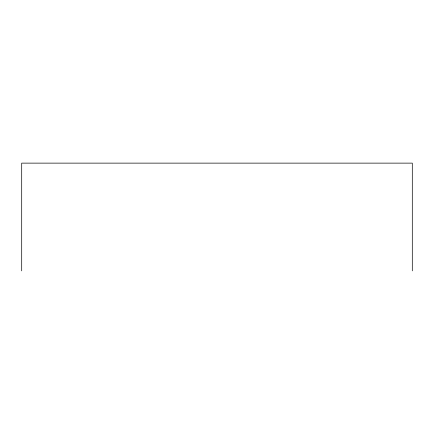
<?xml version="1.0" encoding="UTF-8"?>
<svg xmlns="http://www.w3.org/2000/svg" width="434" height="434" viewBox="0 0 434 434"><rect width="100%" height="100%" fill="white"/><g stroke="black" fill="none" stroke-linecap="round" stroke-linejoin="round"><path stroke-width="0.65" d="M412.3 270.87L412.3 163.13L21.7 163.13L21.7 270.87"/></g></svg>
